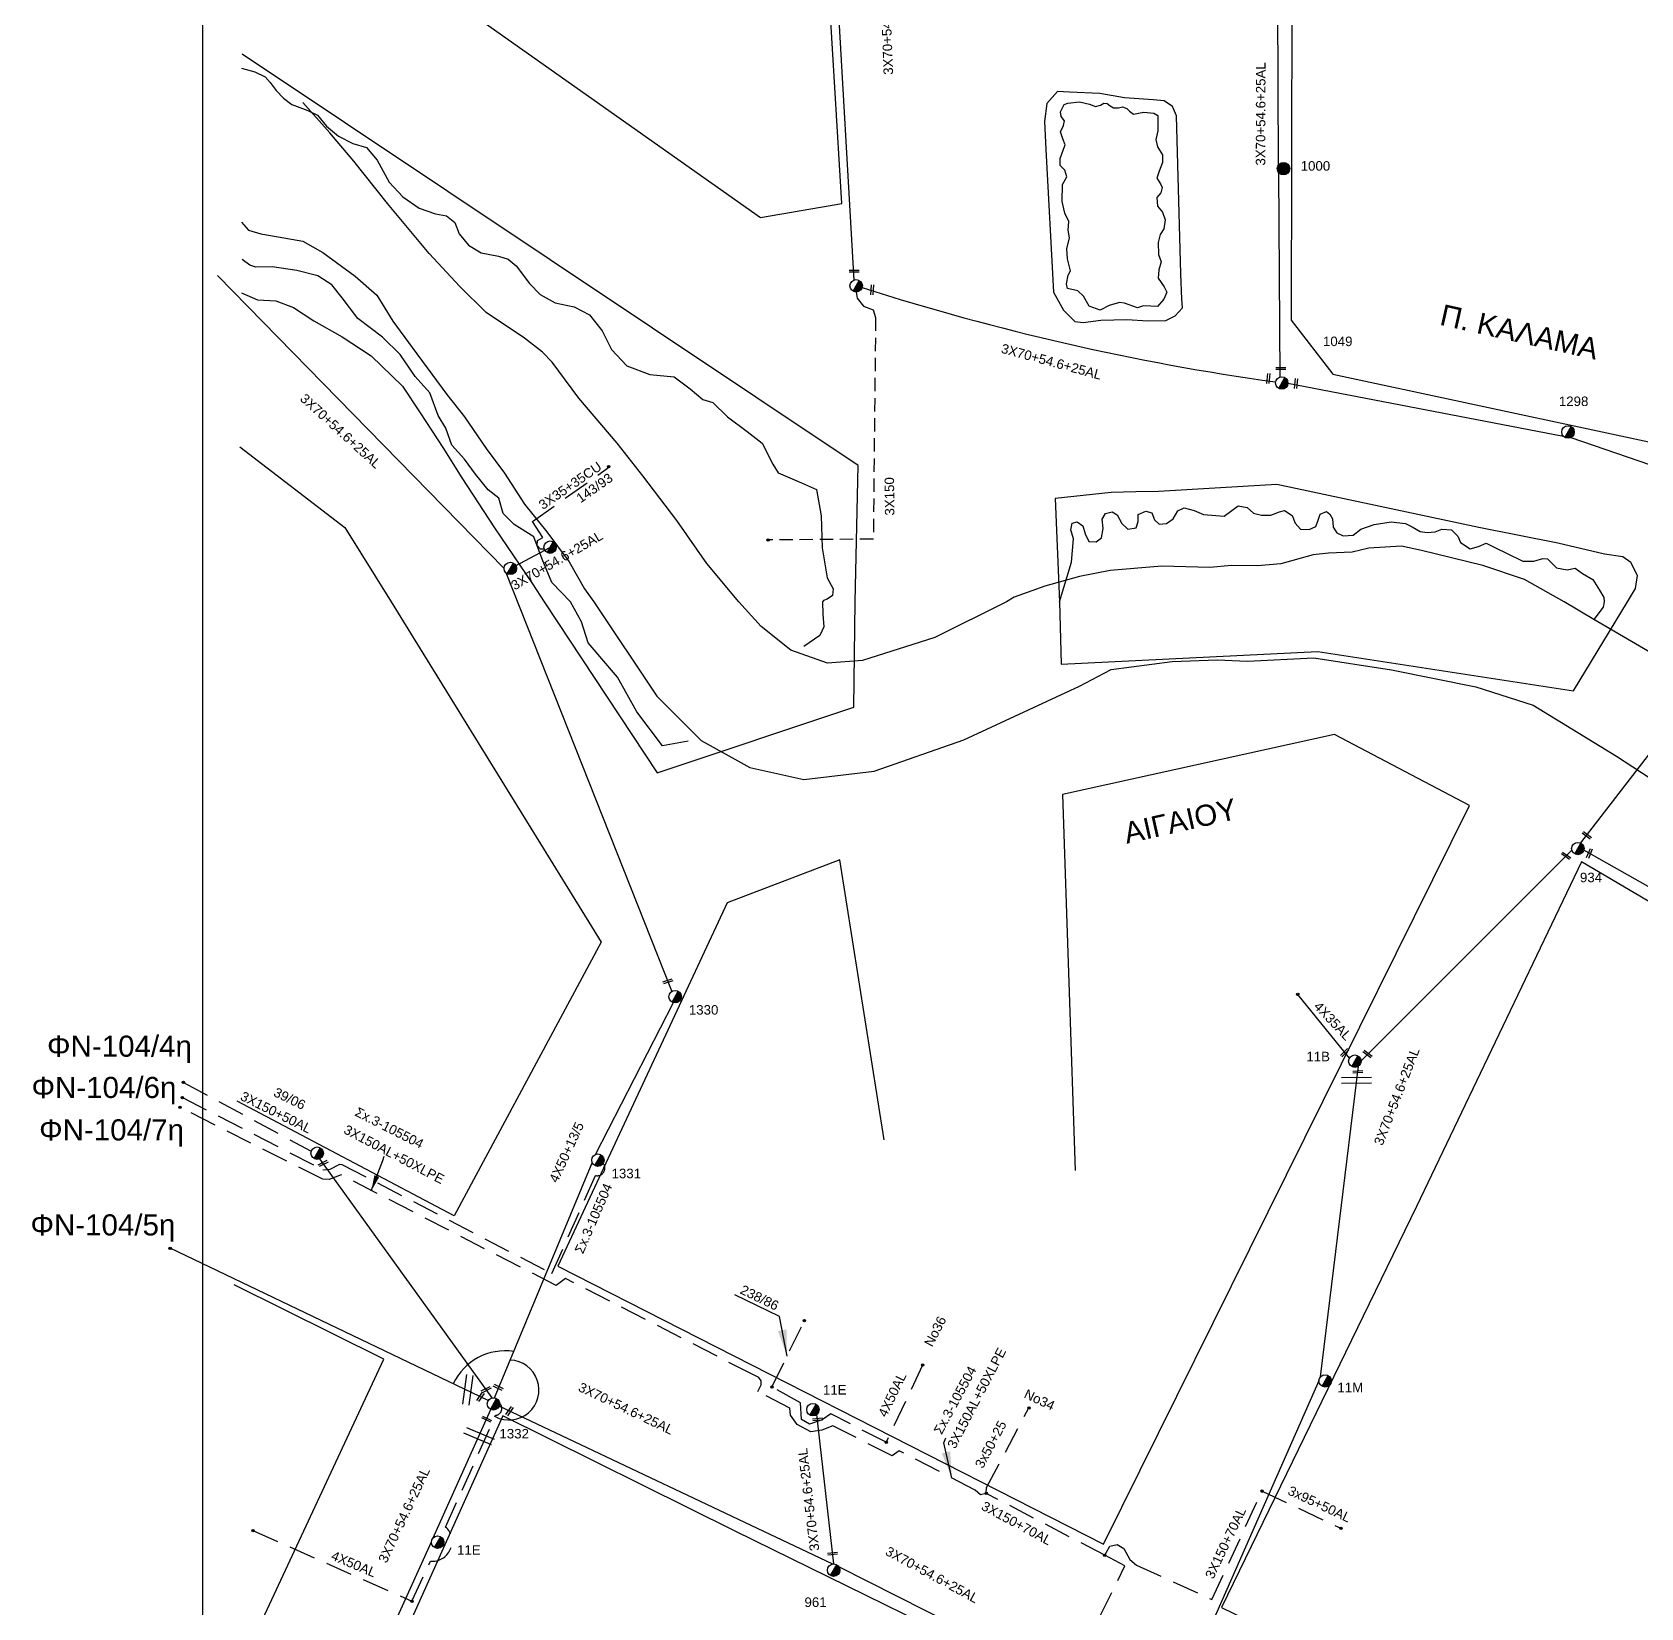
# Model space of a CAD drawing. Header units: millimetres. Extents: x 926 to 2032, y 728 to 1260.
# Drawn here: x 926.1 to 1078.4, y 963.6 to 1112.8 of the extents above; entities that cross this region are included whole.
import ezdxf

# ---------------------------------------------------------------- set-up
doc = ezdxf.new("R2010")
doc.units = ezdxf.units.MM
doc.linetypes.add('DASHED', pattern=[19.05, 12.7, -6.35])
doc.linetypes.add('HIDDEN', pattern=[9.525, 6.35, -3.175])
for name, color, linetype in [('Άγνωστα', 7, 'Continuous'), ('Γέφυρες Εναέριου Δικτύου', 7, 'Continuous'), ('Γυμνά εναέρια ΧΤ (3Φ)   4x35AL', 7, 'Continuous'), ('Γυμνά εναέρια ΧΤ και ΦΟΠ (3Φ)   4x50+16AL', 7, 'Continuous'), ('Επιγραφές - Σχήματα', 7, 'Continuous'), ('Καλώδια ΧΤ   3x150+50AL', 7, 'DASHED'), ('Καλώδια ΧΤ   3x150AL+50XLPE', 7, 'DASHED'), ('Μηχανική τομή', 7, 'Continuous'), ('Στύλος Ξύλινος', 7, 'Continuous'), ('Στύλος Ξύλινος @ 1', 7, 'Continuous'), ('Στύλος ΦΜ', 7, 'Continuous'), ('Στύλος ΦΜ @ 1', 7, 'Continuous'), ('Συνδέσεις', 7, 'Continuous'), ('Συνεστραμμένα ΧΤ   3x70+54.6+25 AL', 7, 'SYN_LINE'), ('Τομή', 7, 'Continuous'), ('Υπόβαθρο ΔΕΗ', 7, 'Continuous'), ('Υπόγεια καλώδια Δικτύου ΧΤ και Παρ. ΧΤ - 3X150+70 AL', 7, 'DASHED'), ('Υπόγεια καλώδια Παροχών ΧΤ   4x50AL', 7, 'DASHED')]:
    doc.layers.add(name, color=color, linetype=linetype)
doc.styles.get("Standard").update_dxf_attribs({"font": 'arial.ttf'})
doc.linetypes.add('REMA', pattern='A,0.1,[130,ltypeshp.shx,S=0.1,R=0,X=0,Y=0.1],0.15,0.1,[130,ltypeshp.shx,S=0.05,R=0,X=0,Y=0.05],0.15', length=0.5)
doc.linetypes.add('SYN_LINE', pattern='A,0.5,-0.0001,["/\\/\\/\\/",Standard,S=0.1,R=0,X=0,Y=-0.05],-0.25', length=0.7501)
doc.dimstyles.new('ISO-25', dxfattribs={"dimtxt": 2.5, "dimasz": 2.5, "dimexe": 1.25, "dimexo": 0.625, "dimtad": 1, "dimtxsty": 'Standard', "dimcen": 2.5, "dimadec": 0, "dimazin": 0, "dimtfac": 1, "dimtmove": 0, "dimatfit": 3, "dimfxl": 1, "dimarcsym": 0})

# ---------------------------------------------------------------- blocks, each defined once
blk = doc.blocks.new('ΥΠΑΡΧΩΝ ΤΣΙΜΕΝΤΕΝΙΟΣ ΣΤΥΛΟΣ')
at = {"layer": 'Στύλος ΦΜ'}
blk.add_hatch(color=256, dxfattribs=at).paths.add_polyline_path([(-1.29, -2.28, 0.574793), (2.62, 0, 0.268822), (1.3, 2.27)])
blk.add_line((-1.29, -2.28), (1.3, 2.27), dxfattribs=at)
blk.add_circle((0, 0), 2.62, dxfattribs=at)
at = {"layer": 'Στύλος ΦΜ', "flags": 4}
for tag, p in [('ΤΥΠΟΣ', (-4.91, 3.03)), ('ΑΡΙΘΜΟΣ', (-4.68, 8.05))]:
    blk.add_attdef(tag, p, '', height=4, dxfattribs=at)
blk = doc.blocks.new('ΥΠΑΡΧΩΝ ΞΥΛΙΝΟΣ ΣΤΥΛΟΣ')
at = {"layer": 'Στύλος Ξύλινος'}
h = blk.add_hatch(color=7, dxfattribs=at)
h.paths.add_polyline_path([(-2.62, 0, 0.270008), (-1.29, -2.28), (1.3, 2.27, 0.576266)])
h.paths.add_polyline_path([(-1.29, -2.28, 0.574793), (2.62, 0, 0.268822), (1.3, 2.27)])
at = {"layer": 'Στύλος Ξύλινος', "color": 7}
blk.add_line((-1.29, -2.28), (1.3, 2.27), dxfattribs=at)
blk.add_circle((0, 0), 2.62, dxfattribs=at)
at = {"layer": 'Στύλος Ξύλινος', "flags": 4}
for tag, p in [('ΑΡΙΘΜΟΣ', (-4.91, 8.6)), ('ΤΥΠΟΣ', (-4.85, 3.39))]:
    blk.add_attdef(tag, p, '', height=4, dxfattribs=at)
blk = doc.blocks.new('ΜΗΧΑΝΙΚΗ ΤΟΜΗ')
at = {"layer": 'Μηχανική τομή', "ltscale": 40}
for p, q in [((-1.89, 0.78), (1.89, 0.78)), ((1.89, 0), (-1.89, 0))]:
    blk.add_line(p, q, dxfattribs=at)
blk = doc.blocks.new('_ΣΥΝΔΕΣΗ')
at = {"layer": 'Συνδέσεις', "linetype": 'SYN_LINE', "ltscale": 40}
blk.add_hatch(color=256, dxfattribs=at).paths.add_polyline_path([(0.5, -0.01, 1), (-0.5, -0.01, 1)])
at = {"layer": 'Συνδέσεις'}
blk.add_circle((0, -0.01), 0.5, dxfattribs=at)
blk = doc.blocks.new('ΤΟΜΗ')
at = {"layer": 'Τομή', "ltscale": 40}
for p, q in [((-5.68, 0), (5.68, 0)), ((5.68, -2.33), (-5.68, -2.33))]:
    blk.add_line(p, q, dxfattribs=at)

msp = doc.modelspace()

# ---------------------------------------------------------------- linework, layer by layer
at = {"color": 173, "linetype": 'DASHED', "ltscale": 0.2}
for points in [[(1016.4, 974.4), (1016.44, 974.94), (1020.44, 982.5)], [(1042.52, 974.61), (1049.99, 971.09)]]:
    msp.add_lwpolyline(points, dxfattribs=at)
at = {"layer": 'Άγνωστα', "color": 1, "linetype": 'HIDDEN', "ltscale": 0.2}
msp.add_lwpolyline([(1004.09, 1088.2), (1004.18, 1087.61), (1004.78, 1086.87), (1005.68, 1086.51), (1005.92, 1085.78), (1005.71, 1064.79), (995.86, 1064.72)], dxfattribs=at)
at = {"layer": 'Άγνωστα', "color": 173}
for points in [[(1044.98, 1079.58), (1071.06, 1074.56)], [(1071.76, 1074.41), (1095.4, 1066.31)]]:
    msp.add_lwpolyline(points, dxfattribs=at)
at = {"layer": 'Άγνωστα', "color": 133, "linetype": 'DASHED', "ltscale": 0.2}
msp.add_lwpolyline([(974.54, 1063.85), (974.2, 1063.83), (973.89, 1064.18), (973.9, 1064.65), (974.42, 1064.95), (973.42, 1066.46), (980.77, 1071.67)], dxfattribs=at)
at = {"layer": 'Άγνωστα', "color": 133}
for points in [[(979.4, 1006.5), (986.78, 1020.89)], [(969.84, 983.45), (979.09, 1005.71)]]:
    msp.add_lwpolyline(points, dxfattribs=at)
at = {"layer": 'Άγνωστα', "color": 85}
msp.add_lwpolyline([(969.25, 983.19), (939.12, 997.61)], dxfattribs=at)
at = {"layer": 'Γέφυρες Εναέριου Δικτύου'}
for centre, radius, start, end in [((970.84, 982.48), 5.42, 81.2651, 154.9958), ((971.2, 984.19), 2.84, 242.497, 87.4037)]:
    msp.add_arc(centre, radius, start, end, dxfattribs=at)
at = {"layer": 'Γυμνά εναέρια ΧΤ (3Φ)   4x35AL', "color": 62, "linetype": 'SYN_LINE', "ltscale": 20}
msp.add_lwpolyline([(1050.79, 1015.62), (1045.91, 1021.67)], dxfattribs=at)
at = {"layer": 'Γυμνά εναέρια ΧΤ και ΦΟΠ (3Φ)   4x50+16AL', "color": 62}
msp.add_lwpolyline([(1090.48, 1025.46), (1073, 1035.34)], dxfattribs=at)
at = {"layer": 'Επιγραφές - Σχήματα'}
msp.add_lwpolyline([(942.21, 1250.61), (1940.69, 1250.61), (1940.69, 743.76), (942.21, 743.76)], close=True, dxfattribs=at)
at = {"layer": 'Καλώδια ΧΤ   3x150+50AL', "color": 6, "ltscale": 0.2}
msp.add_lwpolyline([(940.38, 1013.33), (952.48, 1006.8)], dxfattribs=at)
at = {"layer": 'Καλώδια ΧΤ   3x150AL+50XLPE', "color": 133, "ltscale": 0.2}
msp.add_lwpolyline([(940.28, 1011.89), (953.58, 1005.06), (954.26, 1005.11), (955.19, 1005.58), (955.39, 1005.56), (975.28, 995.21), (979.4, 1004.51, 0.716847), (980.13, 1005.65, -3.645223)], format="xyb", dxfattribs=at)
at = {"layer": 'Καλώδια ΧΤ   3x150AL+50XLPE', "color": 173, "ltscale": 0.2}
msp.add_lwpolyline([(1016.4, 974.4), (1015.87, 974.25), (1015.36, 974.71), (1008.15, 978.44), (1007.48, 977.96), (1001.88, 980.79), (1000.82, 980.38), (999.79, 980.24), (998.49, 980.91), (997.88, 981.81), (997.81, 982.47), (994.77, 984.04), (995.1, 984.68), (995.1, 985.07), (994.86, 985.37), (994.3, 985.65), (976.56, 994.76), (975.68, 994.09), (955.32, 1004.56), (954.19, 1004.14), (953.58, 1004.15), (940.04, 1010.97)], dxfattribs=at)
at = {"layer": 'Συνεστραμμένα ΧΤ   3x70+54.6+25 AL', "color": 1, "ltscale": 20}
msp.add_lwpolyline([(1002.2, 1118.41), (1003.88, 1089.34)], dxfattribs=at)
at = {"layer": 'Συνεστραμμένα ΧΤ   3x70+54.6+25 AL', "color": 173, "ltscale": 20}
for points in [[(1044.07, 1100.22), (1044.01, 1115.42)], [(1044.24, 1080.15), (1044.1, 1099.53)], [(1048.06, 985.44), (1051.67, 1014.87)], [(1033.44, 952.21), (1047.92, 985.1)]]:
    msp.add_lwpolyline(points, dxfattribs=at)
at = {"layer": 'Συνεστραμμένα ΧΤ   3x70+54.6+25 AL', "color": 133, "ltscale": 20}
for points in [[(970.75, 1062.02), (943.61, 1089.77)], [(970.9, 1061.63), (986.62, 1021.95)]]:
    msp.add_lwpolyline(points, dxfattribs=at)
at = {"layer": 'Συνεστραμμένα ΧΤ   3x70+54.6+25 AL', "color": 62, "ltscale": 20}
for points in [[(1095.57, 1065.68), (1072.67, 1036.02)], [(1071.86, 1035.32), (1051.9, 1015.38)]]:
    msp.add_lwpolyline(points, dxfattribs=at)
at = {"layer": 'Συνεστραμμένα ΧΤ   3x70+54.6+25 AL', "color": 133, "ltscale": 10}
msp.add_lwpolyline([(971.34, 1062.02), (975.09, 1064.01)], dxfattribs=at)
at = {"layer": 'Συνεστραμμένα ΧΤ   3x70+54.6+25 AL', "color": 6, "ltscale": 20}
for points in [[(969.6, 983.44), (953.28, 1006.09)], [(1001.86, 967.7), (970.29, 982.66)], [(1001.96, 967.71), (1000.37, 981.88)], [(1032.78, 952.08), (1002.44, 967.44)]]:
    msp.add_lwpolyline(points, dxfattribs=at)
at = {"layer": 'Συνεστραμμένα ΧΤ   3x70+54.6+25 AL', "color": 27, "ltscale": 20}
for points in [[(964.03, 970.19), (969.5, 982.33)], [(956.66, 953.91), (963.86, 969.81)]]:
    msp.add_lwpolyline(points, dxfattribs=at)
at = {"layer": 'Συνεστραμμένα ΧΤ   3x70+54.6+25 AL', "color": 1, "ltscale": 20}
msp.add_arc((1076.15, 1311.2), 233.77, 252.1924, 262.0475, dxfattribs=at)
at = {"layer": 'Υπόβαθρο ΔΕΗ'}
for points in [[(1066.19, 1149.83), (1045.35, 1116.01), (1045.29, 1085.55), (1049.22, 1080.41), (1088.15, 1072.08), (1116.35, 1116.81)], [(945.93, 1129.93), (995.02, 1095.27), (1002.74, 1096.58), (1001.41, 1118.61)], [(945.73, 1073.55), (955.66, 1065.88), (960.04, 1058.85), (979.94, 1026.62), (966.03, 1000.7), (945.46, 1011.55)], [(1006.75, 1007.88), (1002.53, 1034.42), (991.86, 1030.34), (975.84, 995.92), (1027.5, 969.6), (1062.17, 1039.55), (1049.4, 1046.27), (1023.61, 1040.6), (1024.81, 1004.97)], [(945.27, 956.89), (959.35, 987.12), (945.17, 994.16)], [(944.81, 913.37), (977.14, 898.35), (992.5, 890.87), (1006.9, 921.65), (1022.04, 954.76), (1022.72, 956.05), (992.64, 970.82), (970.61, 981.73), (958.5, 954.76), (944.98, 924.42)]]:
    msp.add_lwpolyline(points, dxfattribs=at)
at = {"layer": 'Υπόβαθρο ΔΕΗ', "linetype": 'REMA', "ltscale": 8}
for points in [[(974.55, 1058.85), (985.23, 1042.66), (1003.86, 1048.88), (1004, 1058.85), (1004.27, 1071.77), (945.95, 1110.72)], [(1032.2, 1106.41), (1029.5, 1106.6), (1027.15, 1107.01), (1024.29, 1107.13), (1023.14, 1107.2), (1022.14, 1106.07), (1021.91, 1104.34), (1022.04, 1101.71), (1022.78, 1088.2), (1023.73, 1086.48), (1024.78, 1085.42), (1025.59, 1085.33), (1027.26, 1085.52), (1029.71, 1085.61), (1031.71, 1085.46), (1033.4, 1085.5), (1034.31, 1085.94), (1035, 1086.7), (1034.93, 1087.53), (1034.82, 1089.93), (1034.41, 1104.89), (1034.05, 1105.79), (1033.25, 1106.32), (1032.2, 1106.41)], [(988.18, 1045.64), (985.73, 1045.2), (983.33, 1048.44), (981.47, 1051.73), (978.71, 1054.98), (978.06, 1056.97), (977.04, 1058.85), (975.27, 1060.67), (974.34, 1062.91), (973.57, 1065), (971.71, 1066.18), (970.67, 1067.23), (970.23, 1068.66), (969.24, 1069.47), (968.03, 1070.94), (967, 1072.37), (965.79, 1073.7), (965.23, 1075.31), (964.51, 1076.49), (963.7, 1078.66), (962.31, 1080.21), (960.9, 1082.28), (959.24, 1083.94), (956.89, 1085.68), (955.42, 1087.64), (954.44, 1088.88), (953.1, 1089.73), (951.13, 1090.23), (948.79, 1090.58), (947.24, 1090.57), (946.68, 1090.76), (945.93, 1091.29)]]:
    msp.add_lwpolyline(points, dxfattribs=at)
at = {"layer": 'Υπόβαθρο ΔΕΗ', "linetype": 'REMA', "ltscale": 8, "flags": 128}
for points in [[(945.89, 1109.41), (947.13, 1109.06), (948.12, 1108.58), (948.6, 1108.05), (949.15, 1107.29), (949.85, 1106.56), (950.65, 1105.98), (952.16, 1105.41), (953.07, 1104.94), (953.94, 1103.92), (955.06, 1102.97), (956.42, 1102.27), (957.71, 1101.89), (958.73, 1100.69), (959.86, 1098.62), (961.15, 1097.21), (962.69, 1096.16), (964.26, 1095.62), (965.3, 1095.43), (966.08, 1094.8), (966.5, 1093.71), (967.36, 1092.64), (968.56, 1091.9), (970.21, 1091.61), (971.12, 1091.32), (971.89, 1090.69), (973.16, 1089.01), (974.15, 1087.97), (975.57, 1087.17), (977.38, 1086.81), (978.83, 1086.03), (980.02, 1084.51), (980.93, 1082.76), (982.37, 1081.2), (984.54, 1080.4), (986.85, 1080.16), (988.36, 1079.02), (989.56, 1078.03), (990.51, 1077.75), (991.89, 1076.39), (993.75, 1074.99), (995.17, 1073.88), (996.18, 1071.89), (996.71, 1071.07), (998.92, 1070.13), (1000.32, 1069.51), (1000.78, 1067.01), (1000.85, 1063.97), (1001.33, 1061.12), (1001.92, 1060.09), (1001.83, 1059.45), (1001.34, 1059.12), (1000.98, 1058.99), (1000.89, 1058.85), (1000.92, 1057.68), (1001.03, 1056.49), (1000.66, 1055.65), (999.12, 1054.62)], [(1024.12, 1106.08), (1025.22, 1106.21), (1026.19, 1106.01), (1026.76, 1105.78), (1027.21, 1105.9), (1027.55, 1106.1), (1027.87, 1106.07), (1028.14, 1105.83), (1028.46, 1105.66), (1028.94, 1105.64), (1029.32, 1105.73), (1029.73, 1105.59), (1029.97, 1105.33), (1030.36, 1105.06), (1030.82, 1105.13), (1031.34, 1105.24), (1032.29, 1105.13), (1032.66, 1104.93), (1032.64, 1103.47), (1032.45, 1102.66), (1032.63, 1101.94), (1033.11, 1101.2), (1033.11, 1100.48), (1032.78, 1099.66), (1032.57, 1098.98), (1032.9, 1098.45), (1033.07, 1098.1), (1032.94, 1097.61), (1032.57, 1097.17), (1032.63, 1096.35), (1033.09, 1095.76), (1033.35, 1095.05), (1033.22, 1094.19), (1032.89, 1093.65), (1032.68, 1092.89), (1032.72, 1091.76), (1032.97, 1091.05), (1032.74, 1090.31), (1032.67, 1089.51), (1033.25, 1088.69), (1033.51, 1088.19), (1033.22, 1087.51), (1032.63, 1086.82), (1032, 1086.87), (1031.31, 1086.88), (1030.73, 1086.7), (1029.51, 1087.14), (1029.02, 1087.2), (1028.03, 1086.93), (1027.19, 1086.47), (1026.14, 1086.86), (1025.61, 1087.8), (1025.09, 1088.31), (1024.11, 1088.54), (1024.01, 1088.97), (1024.15, 1089.8), (1024.37, 1090.21), (1024.1, 1091.36), (1024.04, 1092.3), (1024.28, 1093.33), (1024.17, 1094.06), (1024.24, 1094.87), (1023.86, 1095.67), (1023.6, 1096.79), (1023.61, 1098.38), (1024.05, 1099.12), (1023.85, 1099.74), (1023.4, 1100.18), (1023.39, 1100.85), (1023.68, 1101.63), (1023.89, 1102.15), (1023.66, 1102.7), (1023.43, 1103.38), (1023.72, 1103.97), (1023.81, 1104.41), (1023.5, 1104.84), (1023.43, 1105.26), (1023.78, 1105.97), (1024.12, 1106.08)], [(945.87, 1088.12), (947.39, 1087.46), (949.13, 1087.36), (950.79, 1086.75), (952.73, 1085.47), (955.41, 1083.97), (958.16, 1082.16), (961.12, 1079.29), (962.81, 1076.77), (964.94, 1073.47), (966.73, 1070.59), (969.85, 1065.86), (973.42, 1060.57), (974.55, 1058.85)], [(1023.34, 1058.85), (1024.48, 1062.62), (1024.67, 1064.81), (1024.43, 1065.67), (1024.53, 1066.29), (1025.01, 1066.42), (1025.54, 1066.05), (1025.77, 1065.31), (1026.13, 1064.56), (1026.8, 1064.54), (1027.31, 1064.9), (1027.48, 1065.81), (1027.37, 1066.67), (1027.71, 1067.21), (1028.34, 1067.37), (1028.8, 1067.09), (1029.26, 1066.26), (1029.8, 1065.73), (1030.61, 1065.86), (1030.78, 1066.45), (1030.8, 1067.14), (1031.51, 1067.43), (1032.09, 1067.29), (1032.35, 1066.61), (1032.78, 1066.21), (1033.48, 1066.28), (1034.12, 1066.7), (1034.55, 1067.47), (1035.16, 1067.76), (1036.11, 1067.49), (1036.98, 1067.14), (1038.92, 1066.98), (1039.65, 1067.52), (1040.25, 1067.95), (1041.12, 1067.8), (1041.72, 1067.26), (1042.48, 1067.06), (1043.36, 1067.07), (1044.16, 1067.39), (1044.66, 1067.51), (1045.39, 1067.02), (1045.67, 1066.29), (1046.15, 1065.73), (1046.98, 1065.69), (1047.61, 1065.99), (1047.83, 1066.58), (1048.03, 1067.17), (1048.63, 1067.41), (1048.93, 1067.17), (1049.21, 1066.72), (1049.26, 1065.93), (1049.61, 1065.38), (1050.22, 1065.09), (1051.15, 1065.18), (1051.89, 1065.75), (1053.15, 1066.18), (1054.76, 1066.42), (1056.12, 1066.28), (1056.74, 1065.96), (1057.49, 1065.53), (1058.17, 1065.41), (1058.92, 1065.49), (1059.54, 1065.74), (1060.46, 1065.67), (1061.07, 1065.08), (1061.33, 1064.46), (1062.22, 1063.88), (1063.02, 1064.08), (1063.75, 1064.42), (1064.7, 1063.95), (1065.67, 1063.45), (1067.21, 1062.69), (1068.25, 1062.69), (1069.11, 1062.96), (1069.54, 1062.92), (1070.42, 1062.08), (1071.43, 1061.88), (1072.17, 1062.03), (1072.88, 1061.53), (1073.84, 1060.97), (1074.48, 1059.97), (1074.89, 1059.27), (1074.92, 1058.84), (1074.83, 1058.35), (1073.93, 1057.19)]]:
    msp.add_lwpolyline(points, dxfattribs=at)
at = {"layer": 'Υπόβαθρο ΔΕΗ', "linetype": 'REMA', "ltscale": 5}
for points in [[(1087.69, 1049.16), (1073.93, 1057.19), (1071.13, 1058.85), (1067.38, 1060.98), (1063.43, 1062.31), (1057.63, 1063.73), (1055.73, 1064.12), (1052.64, 1063.93), (1051.05, 1063.56), (1048.83, 1063.45), (1047.35, 1063.3), (1044.3, 1062.45), (1042.1, 1062.25), (1039.62, 1062.3), (1037.58, 1062.12), (1033.04, 1062.22), (1028.13, 1061.83), (1025.25, 1061.26), (1021.96, 1060.34), (1019.06, 1059.29), (1018.31, 1058.85), (1011.52, 1055.48), (1004.67, 1053.29), (1001.38, 1053.05), (997.91, 1054.28), (995.09, 1056.51), (992.96, 1058.85), (989.93, 1062.49), (987.09, 1066.57), (983.87, 1070.79), (981.44, 1073.88), (977.81, 1078.16), (975.3, 1081.55), (974.37, 1082.49), (972.67, 1083.82), (969.05, 1086.26), (966.55, 1088.74), (963.66, 1091.84), (959.69, 1096.6), (956.52, 1100.6), (954.24, 1103.27), (951.68, 1106.16)], [(945.87, 1094.82), (946.53, 1094.06), (947.72, 1093.7), (949.34, 1093.42), (951.68, 1093.01), (953.57, 1091.95), (956.63, 1089.69), (958.7, 1087.91), (960.2, 1085.44), (962.05, 1082.95), (965.32, 1078.49), (966.99, 1076.39), (969.06, 1073.38), (970.78, 1071.04), (972.68, 1068.11), (974.78, 1065.48), (976.9, 1062.63), (978.37, 1060.09), (979.25, 1058.85), (985.2, 1049.91), (989.4, 1045.71), (994, 1043.15), (999.12, 1042.02), (1005.8, 1042.8), (1014.28, 1045.79), (1025.23, 1050.87), (1028.23, 1052.44), (1034.02, 1053.2), (1038.28, 1053.36), (1041.15, 1053.22), (1047.43, 1053.54), (1054.77, 1052.4), (1062.76, 1050.81), (1068.21, 1049.05), (1076.1, 1044.23), (1084, 1039.06)]]:
    msp.add_lwpolyline(points, dxfattribs=at)
at = {"layer": 'Υπόβαθρο ΔΕΗ', "linetype": 'REMA', "ltscale": 8}
msp.add_lwpolyline([(1023.34, 1058.85), (1023.49, 1052.94), (1047.8, 1054.15), (1072.02, 1050.43), (1077.12, 1058.85), (1077.9, 1060.11), (1078.07, 1061.36), (1077.46, 1062.58), (1076.69, 1063.11), (1074.94, 1063.38), (1070.54, 1064.42), (1063.05, 1065.9), (1043.93, 1069.97), (1032.71, 1069.29), (1030.57, 1069.27), (1028.24, 1069.2), (1022.93, 1068.64)], close=True, dxfattribs=at)
at = {"layer": 'Υπόβαθρο ΔΕΗ'}
msp.add_lwpolyline([(1116.54, 954.76), (1129.02, 982.58), (1089.82, 1024.17), (1072.77, 1034.21), (1057.16, 1001.58), (1038.68, 963.57), (1056.83, 954.76), (1105.66, 930.57)], close=True, dxfattribs=at)
at = {"layer": 'Υπόγεια καλώδια Δικτύου ΧΤ και Παρ. ΧΤ - 3X150+70 AL', "color": 173, "ltscale": 0.2}
for points in [[(1029.92, 952.58), (1023.78, 955.91), (1029.54, 967.52), (1027.63, 968.53), (1016.4, 974.4)], [(1027.63, 968.53), (1028.11, 969.41), (1028.8, 969.54), (1029.42, 969.19), (1030.01, 968.13), (1030.63, 967.6), (1037.77, 964.34), (1042.52, 974.61)]]:
    msp.add_lwpolyline(points, dxfattribs=at)
at = {"layer": 'Υπόγεια καλώδια Παροχών ΧΤ   4x50AL', "color": 6, "ltscale": 0.2}
msp.add_lwpolyline([(1010.37, 986.55), (1006.93, 979.24), (1001.69, 981.92), (1000.87, 981.35), (999.68, 980.95), (998.92, 981.39), (998.81, 982.96), (996.11, 984.47), (999.19, 990.77)], dxfattribs=at)
at = {"layer": 'Υπόγεια καλώδια Παροχών ΧΤ   4x50AL', "color": 133, "ltscale": 0.2}
msp.add_lwpolyline([(946.96, 970.87), (962.02, 964.18), (963.77, 967.97, 0.712158), (965.21, 971.21), (969.94, 981.79, 0.649654), (970.33, 982.91, -6.777108)], format="xyb", dxfattribs=at)

# ---------------------------------------------------------------- block references
at = {"layer": 'Μηχανική τομή', "xscale": 0.25, "yscale": 0.25, "zscale": 0.25}
msp.add_blockref('ΜΗΧΑΝΙΚΗ ΤΟΜΗ', (1003.9, 1090.09), dxfattribs=at)
at = {"layer": 'Μηχανική τομή'}
for p, xscale, yscale, zscale, rotation in [((1005.7, 1088.4), 0.2499999999999975, 0.2499999999999975, 0.2499999999999975, 86.59707485532496), ((1043.22, 1080), 0.2500000000000278, 0.2500000000000278, 0.2500000000000278, 83.92161809825001), ((1044.3, 1081.06), 0.2499999999999919, 0.2499999999999919, 0.2499999999999919, 179.6375255029706), ((1045.83, 1079.52), 0.2500000000000278, 0.2500000000000278, 0.2500000000000278, 83.92161809825001), ((1073.22, 1036.65), 0.2499999999998712, 0.2499999999998712, 0.2499999999998712, 324.3184707743462), ((1071.26, 1034.72), 0.2499999999998712, 0.2499999999998712, 0.2499999999998712, 324.3184707743462), ((1073.62, 1034.99), 0.249999999999903, 0.249999999999903, 0.249999999999903, 67.98927615697299), ((986.28, 1022.81), 0.2500000000000082, 0.2500000000000082, 0.2500000000000082, 17.22639766453755), ((1050.42, 1016.08), 0.2499999999998591, 0.2499999999998591, 0.2499999999998591, 44.49056456956423), ((1052.45, 1015.94), 0.2499999999998712, 0.2499999999998712, 0.2499999999998712, 324.3184707743462), ((1051.6, 1014.24), 0.2499999999998464, 0.2499999999998464, 0.2499999999998464, 3.587796400948851), ((953.66, 1005.56), 0.2499999999999906, 0.2499999999999906, 0.2499999999999906, 26.88693715614295), ((969.09, 984.14), 0.2499999999999906, 0.2499999999999906, 0.2499999999999906, 26.88693715614295), ((970.13, 984.35), 0.25, 0.25, 0.25, 334.3757804726407), ((968.59, 983.48), 0.2499999999999856, 0.2499999999999856, 0.2499999999999856, 55.52971952858554), ((971.34, 982.14), 0.2499999999999856, 0.2499999999999856, 0.2499999999999856, 55.52971952858554), ((969.05, 981.34), 0.25, 0.25, 0.25, 334.3757804726407), ((1000.44, 981.3), 0.2500000000000724, 0.2500000000000724, 0.2500000000000724, 5.609082450027939), ((1001.86, 968.58), 0.2500000000000724, 0.2500000000000724, 0.2500000000000724, 5.609082450027939)]:
    msp.add_blockref('ΜΗΧΑΝΙΚΗ ΤΟΜΗ', p, dxfattribs=dict(at, xscale=xscale, yscale=yscale, zscale=zscale, rotation=rotation))
at = {"layer": 'Στύλος Ξύλινος @ 1', "ltscale": 40}
ref = msp.add_blockref('ΥΠΑΡΧΩΝ ΞΥΛΙΝΟΣ ΣΤΥΛΟΣ', (1044.56, 1099.89), dxfattribs=dict(at, xscale=0.2249999999999091, yscale=0.2249999999999091, zscale=0.2249999999999091))
ref.add_attrib('ΤΥΠΟΣ', '1000', (1046.18, 1099.7), dxfattribs={"layer": 'Στύλος Ξύλινος', "height": 0.9, "flags": 4})
at = {"layer": 'Στύλος ΦΜ @ 1', "ltscale": 40, "xscale": 0.2249999999999091, "yscale": 0.2249999999999091, "zscale": 0.2249999999999091}
for p in [(1004.09, 1088.79), (975.1, 1064.03), (971.34, 1062.02), (953.04, 1006.63)]:
    msp.add_blockref('ΥΠΑΡΧΩΝ ΤΣΙΜΕΝΤΕΝΙΟΣ ΣΤΥΛΟΣ', p, dxfattribs=at)
at = {"layer": 'Στύλος ΦΜ @ 1', "ltscale": 40}
ref = msp.add_blockref('ΥΠΑΡΧΩΝ ΤΣΙΜΕΝΤΕΝΙΟΣ ΣΤΥΛΟΣ', (1044.39, 1079.58), dxfattribs=dict(at, xscale=0.2249999999999091, yscale=0.2249999999999091, zscale=0.2249999999999091))
ref.add_attrib('ΤΥΠΟΣ', '1049', (1048.29, 1083.08), dxfattribs={"layer": 'Στύλος ΦΜ', "height": 0.9, "flags": 4})
ref = msp.add_blockref('ΥΠΑΡΧΩΝ ΤΣΙΜΕΝΤΕΝΙΟΣ ΣΤΥΛΟΣ', (1071.5, 1074.94), dxfattribs=dict(at, xscale=0.2249999999999091, yscale=0.2249999999999091, zscale=0.2249999999999091))
ref.add_attrib('ΤΥΠΟΣ', '1298', (1070.63, 1077.4), dxfattribs={"layer": 'Στύλος ΦΜ', "height": 0.9, "flags": 4})
ref = msp.add_blockref('ΥΠΑΡΧΩΝ ΤΣΙΜΕΝΤΕΝΙΟΣ ΣΤΥΛΟΣ', (1072.43, 1035.48), dxfattribs=dict(at, xscale=0.2249999999999091, yscale=0.2249999999999091, zscale=0.2249999999999091))
ref.add_attrib('ΤΥΠΟΣ', '934', (1072.63, 1032.29), dxfattribs={"layer": 'Στύλος ΦΜ', "height": 0.9, "flags": 4})
ref = msp.add_blockref('ΥΠΑΡΧΩΝ ΤΣΙΜΕΝΤΕΝΙΟΣ ΣΤΥΛΟΣ', (986.94, 1021.45), dxfattribs=dict(at, xscale=0.2249999999999091, yscale=0.2249999999999091, zscale=0.2249999999999091))
ref.add_attrib('ΤΥΠΟΣ', '1330', (988.24, 1019.75), dxfattribs={"layer": 'Στύλος ΦΜ', "height": 0.9, "flags": 4})
ref = msp.add_blockref('ΥΠΑΡΧΩΝ ΤΣΙΜΕΝΤΕΝΙΟΣ ΣΤΥΛΟΣ', (1051.31, 1015.34), dxfattribs=dict(at, xscale=0.2249999999999091, yscale=0.2249999999999091, zscale=0.2249999999999091))
ref.add_attrib('ΤΥΠΟΣ', '11B', (1046.72, 1015.33), dxfattribs={"layer": 'Στύλος ΦΜ', "height": 0.9, "flags": 4})
ref = msp.add_blockref('ΥΠΑΡΧΩΝ ΤΣΙΜΕΝΤΕΝΙΟΣ ΣΤΥΛΟΣ', (979.63, 1005.96), dxfattribs=dict(at, xscale=0.2249999999999091, yscale=0.2249999999999091, zscale=0.2249999999999091))
ref.add_attrib('ΤΥΠΟΣ', '1331', (980.92, 1004.25), dxfattribs={"layer": 'Στύλος ΦΜ', "height": 0.9, "flags": 4})
ref = msp.add_blockref('ΥΠΑΡΧΩΝ ΤΣΙΜΕΝΤΕΝΙΟΣ ΣΤΥΛΟΣ', (999.99, 982.33), dxfattribs=dict(at, xscale=0.2249999999999091, yscale=0.2249999999999091, zscale=0.2249999999999091))
ref.add_attrib('ΤΥΠΟΣ', '11E', (1000.94, 983.76), dxfattribs={"layer": 'Στύλος ΦΜ', "height": 0.9, "flags": 4})
ref = msp.add_blockref('ΥΠΑΡΧΩΝ ΤΣΙΜΕΝΤΕΝΙΟΣ ΣΤΥΛΟΣ', (1048.5, 985.05), dxfattribs=dict(at, xscale=0.2249999999999091, yscale=0.2249999999999091, zscale=0.2249999999999091))
ref.add_attrib('ΤΥΠΟΣ', '11M', (1049.66, 983.98), dxfattribs={"layer": 'Στύλος ΦΜ', "height": 0.9, "flags": 4})
ref = msp.add_blockref('ΥΠΑΡΧΩΝ ΤΣΙΜΕΝΤΕΝΙΟΣ ΣΤΥΛΟΣ', (969.74, 982.87), dxfattribs=dict(at, xscale=0.2249999999999091, yscale=0.2249999999999091, zscale=0.2249999999999091))
ref.add_attrib('ΤΥΠΟΣ', '1332', (970.3, 979.6), dxfattribs={"layer": 'Στύλος ΦΜ', "height": 0.9, "flags": 4})
ref = msp.add_blockref('ΥΠΑΡΧΩΝ ΤΣΙΜΕΝΤΕΝΙΟΣ ΣΤΥΛΟΣ', (964.45, 969.77), dxfattribs=dict(at, xscale=0.2249999999999091, yscale=0.2249999999999091, zscale=0.2249999999999091))
ref.add_attrib('ΤΥΠΟΣ', '11E', (966.29, 968.59), dxfattribs={"layer": 'Στύλος ΦΜ', "height": 0.9, "flags": 4})
ref = msp.add_blockref('ΥΠΑΡΧΩΝ ΤΣΙΜΕΝΤΕΝΙΟΣ ΣΤΥΛΟΣ', (1001.95, 967.12), dxfattribs=dict(at, xscale=0.2249999999999091, yscale=0.2249999999999091, zscale=0.2249999999999091))
ref.add_attrib('ΤΥΠΟΣ', '961', (999.19, 963.64), dxfattribs={"layer": 'Στύλος ΦΜ', "height": 0.9, "flags": 4})
at = {"layer": 'Συνδέσεις', "xscale": 0.2249999999999091, "yscale": 0.2249999999999091, "zscale": 0.2249999999999091}
for p in [(980.66, 1071.67), (995.75, 1064.72), (1045.91, 1021.67), (940.38, 1013.33), (940.28, 1011.89), (940.04, 1010.97), (939.12, 997.61), (999.19, 990.77), (1010.37, 986.55), (996.11, 984.47), (1020.44, 982.5), (1006.93, 979.24), (1016.4, 974.4), (1042.52, 974.61), (946.96, 970.87), (1049.99, 971.09), (1027.63, 968.53), (962.02, 964.18)]:
    msp.add_blockref('_ΣΥΝΔΕΣΗ', p, dxfattribs=at)
at = {"layer": 'Τομή'}
for p, xscale, yscale, zscale, rotation in [((1051.47, 1013.23), 0.2500000000000213, 0.2500000000000213, 0.2500000000000213, 180.7939640771636), ((967.02, 984.25), 0.249999999999996, 0.249999999999996, 0.249999999999996, 82.19190374284801), ((968.48, 980.08), 0.2500000000000294, 0.2500000000000294, 0.2500000000000294, 337.37671133955)]:
    msp.add_blockref('ΤΟΜΗ', p, dxfattribs=dict(at, xscale=xscale, yscale=yscale, zscale=zscale, rotation=rotation))

# ---------------------------------------------------------------- texts
at = {"layer": 'Γυμνά εναέρια ΧΤ (3Φ)   4x35AL', "color": 7, "insert": (1048.01, 1021.08), "char_height": 0.9, "width": 84.1859, "attachment_point": 1, "rotation": 313.6301}
msp.add_mtext('4X35AL', dxfattribs=at)
at = {"layer": 'Επιγραφές - Σχήματα', "char_height": 2, "width": 22.6323, "attachment_point": 1}
for s, insert, rotation in [('Π. ΚΑΛΑΜΑ', (1059.69, 1087.07), 347.3358), ('ΑΙΓΑΙΟΥ', (1029.26, 1037.88), 12.6843)]:
    msp.add_mtext(s, dxfattribs=dict(at, insert=insert, rotation=rotation))
at = {"layer": 'Επιγραφές - Σχήματα', "color": 7, "char_height": 0.9}
for s, insert, width, attachment_point, rotation in [('3X35+35CU', (973.91, 1068.28), 84.1859, 1, 34.6331), ('143/93', (977.47, 1068.91), 84.1859, 1, 35.0073), ('3X150', (1006.81, 1067.02), 84.1859, 1, 90.5949), ('39/06', (949.22, 1012.89), 84.1859, 1, 334.0493), ('{\\fArial|b0|i0|c161|p34;\\C256;Σ\\fArial|b0|i0|c0|p34;x.3-105504}', (959.87, 1009.02), 13.9242, 5, 333.045), ('4X50+13/5', (974.97, 1004.12), 84.1859, 1, 65.3241), ('{\\fArial|b0|i0|c161|p34;\\C256;Σ\\fArial|b0|i0|c0|p34;x.3-105504}', (979.21, 1000.44), 13.9242, 5, 66.6219), ('238/86', (993.41, 994.18), 84.1859, 1, 334.0493), ('No36', (1010.48, 988.62), 84.1859, 1, 62.6164), ('{\\fArial|b0|i0|c161|p34;\\C256;Σ\\fArial|b0|i0|c0|p34;x.3-105504}', (1013.46, 983.22), 13.9242, 5, 61.7121), ('No34', (1020.28, 984.31), 84.1859, 1, 334.833), ('3x50+25', (1015.28, 977.11), 84.1859, 1, 61.8176), ('3x95+50AL', (1045.26, 975.15), 84.1859, 1, 334.833)]:
    msp.add_mtext(s, dxfattribs=dict(at, insert=insert, width=width, attachment_point=attachment_point, rotation=rotation))
at = {"layer": 'Επιγραφές - Σχήματα', "char_height": 2, "width": 22.6323, "attachment_point": 1}
for s, insert in [('ΦΝ-104/4η', (927.46, 1017.76)), ('ΦΝ-104/6η', (925.99, 1013.85)), ('ΦΝ-104/7η', (926.71, 1009.83)), ('ΦΝ-104/5η', (925.89, 1000.83))]:
    msp.add_mtext(s, dxfattribs=dict(at, insert=insert))
at = {"layer": 'Καλώδια ΧΤ   3x150+50AL', "color": 7, "insert": (946.08, 1012.52), "char_height": 0.9, "width": 84.1859, "attachment_point": 1, "rotation": 333.6064}
msp.add_mtext('3X150+50AL', dxfattribs=at)
at = {"layer": 'Καλώδια ΧΤ   3x150AL+50XLPE', "color": 7, "char_height": 0.9, "width": 13.9242, "attachment_point": 5}
for insert, rotation in [((960.33, 1006.51), 332.2928), ((1015.5, 983.42), 62.4474)]:
    msp.add_mtext('3X150AL+50XLPE', dxfattribs=dict(at, insert=insert, rotation=rotation))
at = {"layer": 'Συνεστραμμένα ΧΤ   3x70+54.6+25 AL', "color": 7, "char_height": 0.9, "width": 84.1859, "attachment_point": 1}
for insert, rotation in [((1006.69, 1108.76), 92.2026), ((1041.93, 1100.18), 89.8719), ((1017.98, 1083.33), 344.7238), ((951.95, 1078.66), 317.7184), ((971.29, 1060.7), 30.242), ((1053.09, 1007.6), 68.794), ((978.07, 984.95), 334.5627), ((999.71, 968.89), 96.8425), ((958.79, 968.1), 64.9253), ((1007.19, 969.42), 331.4794)]:
    msp.add_mtext('3X70+54.6+25AL', dxfattribs=dict(at, insert=insert, rotation=rotation))
at = {"layer": 'Υπόγεια καλώδια Δικτύου ΧΤ και Παρ. ΧΤ - 3X150+70 AL', "color": 7, "char_height": 0.9, "width": 84.1859, "attachment_point": 1}
for insert, rotation in [((1016.28, 973.7), 331.7394), ((1037.09, 966.6), 64.5109)]:
    msp.add_mtext('3X150+70AL', dxfattribs=dict(at, insert=insert, rotation=rotation))
at = {"layer": 'Υπόγεια καλώδια Παροχών ΧΤ   4x50AL', "color": 7, "char_height": 0.9, "width": 84.1859, "attachment_point": 1}
for insert, rotation in [((1006.12, 981.93), 64.2585), ((954.63, 968.99), 337.1193)]:
    msp.add_mtext('4X50AL', dxfattribs=dict(at, insert=insert, rotation=rotation))

# ---------------------------------------------------------------- leaders
at = {"layer": 'Επιγραφές - Σχήματα', "path_type": 1}
msp.add_leader([(958.16, 1003.05), (959.4, 1006.33)], dimstyle='ISO-25', override={"dimasz": 1.5, "dimgap": 0.625, "dimtad": 0}, dxfattribs=at)
at = {"layer": 'Επιγραφές - Σχήματα'}
for points in [[(997.54, 987.39), (996.84, 991.16), (992.61, 993.21)], [(1013.16, 975.85), (1012.38, 979.17), (1012.57, 979.67)]]:
    msp.add_leader(points, dimstyle='ISO-25', override={"dimgap": 0.625, "dimtad": 0}, dxfattribs=at)

doc.saveas('drawing.dxf')
